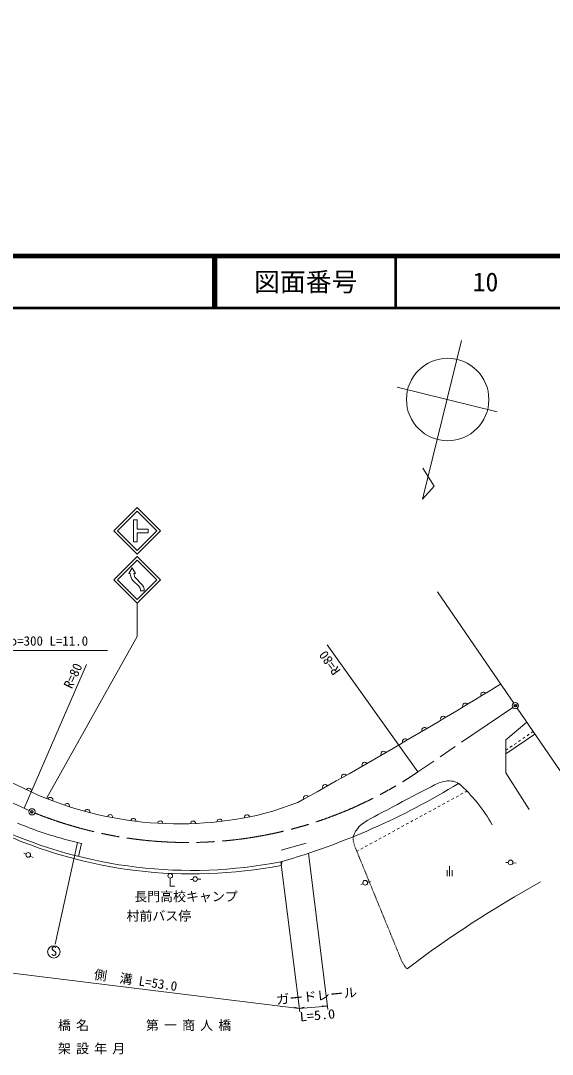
# Model space of a CAD drawing. Units: millimetres, scale not verified. Extents: x 40000 to 680000, y 20000 to 425496.
# Drawn here: x 471508 to 574301, y 225695 to 425496 of the extents above; entities that cross this region are included whole.
import ezdxf
from ezdxf.enums import TextEntityAlignment as Align

# ---------------------------------------------------------------- set-up
doc = ezdxf.new("R2010")
doc.units = ezdxf.units.MM
doc.header["$LTSCALE"] = 1000
doc.header["$PDMODE"] = 32
doc.header["$PDSIZE"] = 500
doc.linetypes.add('CHAIN', pattern=[18.5, 12, -1.5, 3.5, -1.5])
for name, color, linetype, lineweight in [('M-BGD', 7, 'Continuous', 13), ('M-BMK', 2, 'CHAIN', 13), ('M-STR-HTXT', 7, 'Continuous', 13), ('M-TTL', 2, 'Continuous', 140), ('M-TTL-LINE', 7, 'Continuous', 50), ('M-TTL-TXT', 7, 'Continuous', 13), ('M-WORK', 1, 'Continuous', 13)]:
    doc.layers.add(name, color=color, linetype=linetype, lineweight=lineweight)
doc.layers.add('M-OTRS', color=6, linetype='Continuous')
doc.styles.add('ＭＳ ゴシック', font='')
doc.styles.get('ＭＳ ゴシック').set_extended_font_data('MS Gothic')

msp = doc.modelspace()

# ---------------------------------------------------------------- linework, layer by layer
at = {"layer": 'M-BGD'}
for centre in [(567166, 293088), (473684, 272563)]:
    msp.add_circle(centre, 600, dxfattribs=at)
msp.add_point((473684, 272563), dxfattribs=at)
at = {"layer": 'M-BMK'}
for p, q in [((566670, 292751), (548280, 280268)), ((473137, 272809), (431644, 291463))]:
    msp.add_line(p, q, dxfattribs=at)
for start, end in [(247.72826, 247.72826), (248.16106, 304.06613)]:
    msp.add_arc((503788, 346067), 79429, start, end, dxfattribs=at)
at = {"layer": 'M-OTRS'}
msp.add_point((567166, 293088), dxfattribs=at)
at = {"layer": 'M-STR-HTXT'}
for p, q in [((530865, 234370), (527135, 264556)), ((525463, 233907), (521785, 262901)), ((525383, 234538), (524446, 234836)), ((530787, 235001), (529808, 235099))]:
    msp.add_line(p, q, dxfattribs=at)
for points in [[(450739, 288189), (452637, 303729), (488267, 303729)], [(525383, 234538), (455226, 243157), (456207, 243222)], [(530787, 235001), (525383, 234538), (526330, 234804)]]:
    msp.add_lwpolyline(points, dxfattribs=at)
at = {"layer": 'M-TTL'}
msp.add_line((680000, 380000), (40000, 380000), dxfattribs=at)
at = {"layer": 'M-TTL-LINE'}
for p, q in [((508747, 380000), (508747, 370000)), ((509247, 380000), (509247, 370000)), ((543997, 380000), (543997, 370000)), ((40000, 370000), (680000, 370000))]:
    msp.add_line(p, q, dxfattribs=at)
at = {"layer": 'M-WORK'}
for p, q in [((563619, 349877), (544271, 354659)), ((494827, 316670), (493761, 317737)), ((494332, 316175), (493266, 317242)), ((494696, 315296), (495396, 315296)), ((566827, 293583), (552073, 315111)), ((494046, 312923), (494046, 306475)), ((476571, 275267), (494046, 306475)), ((530759, 304850), (548280, 280268)), ((484247, 301042), (472158, 273250)), ((473540, 276426), (434231, 295113)), ((578044, 277216), (567505, 292593)), ((570232, 287848), (570590, 288093)), ((565338, 283781), (570922, 287608)), ((566933, 285587), (567345, 285869)), ((567758, 286152), (568170, 286435)), ((568583, 286717), (568995, 287000)), ((569407, 287283), (569820, 287565)), ((565338, 284494), (565696, 284739)), ((566108, 285021), (566520, 285304)), ((557010, 276150), (556571, 275910)), ((557784, 276573), (557449, 276389)), ((525098, 274363), (520256, 272677)), ((552623, 273751), (552184, 273512)), ((553500, 274231), (553062, 273991)), ((554378, 274711), (553939, 274471)), ((555255, 275190), (554817, 274951)), ((556133, 275670), (555694, 275430)), ((549113, 271833), (548674, 271593)), ((549990, 272313), (549552, 272073)), ((550868, 272792), (550429, 272552)), ((551745, 273272), (551307, 273032)), ((545603, 269914), (545164, 269675)), ((546481, 270394), (546042, 270154)), ((547358, 270874), (546919, 270634)), ((548236, 271353), (547797, 271114)), ((535797, 267751), (535794, 267612)), ((542093, 267996), (541654, 267756)), ((542971, 268476), (542532, 268236)), ((543848, 268955), (543409, 268715)), ((544726, 269435), (544287, 269195)), ((478161, 247012), (482517, 266625)), ((483297, 266443), (482672, 263950)), ((521880, 265167), (526726, 266523)), ((535787, 267312), (535784, 267174)), ((535784, 267174), (535804, 267082)), ((535792, 267512), (535789, 267412)), ((535826, 266984), (535848, 266887)), ((535870, 266789), (535891, 266691)), ((535913, 266594), (535935, 266496)), ((535956, 266399), (535978, 266301)), ((536000, 266203), (536020, 266111)), ((536020, 266111), (536052, 266033)), ((536090, 265940), (536128, 265848)), ((536166, 265755), (536204, 265663)), ((538583, 266077), (538145, 265838)), ((539461, 266557), (539022, 266317)), ((540338, 267037), (539900, 266797)), ((541216, 267516), (540777, 267276)), ((472108, 264577), (472548, 264370)), ((473353, 263990), (473915, 263725)), ((536242, 265570), (536280, 265477)), ((536317, 265385), (536355, 265292)), ((536393, 265200), (536431, 265107)), ((536469, 265015), (536507, 264922)), ((536828, 265118), (536493, 264935)), ((536545, 264830), (536583, 264737)), ((536620, 264645), (536658, 264552)), ((536696, 264459), (536734, 264367)), ((536772, 264274), (536810, 264182)), ((536848, 264089), (536885, 263997)), ((536923, 263904), (536961, 263812)), ((537706, 265598), (537267, 265358)), ((521871, 262221), (522059, 262980)), ((536999, 263719), (537037, 263626)), ((537075, 263534), (537113, 263441)), ((537151, 263349), (537188, 263256)), ((537226, 263164), (537264, 263071)), ((537302, 262979), (537340, 262886)), ((537378, 262794), (537416, 262701)), ((537454, 262608), (537491, 262516)), ((537529, 262423), (537567, 262331)), ((537605, 262238), (537643, 262146)), ((537681, 262053), (537719, 261961)), ((537757, 261868), (537794, 261775)), ((554433, 262072), (554433, 260159)), ((565302, 262804), (565787, 262759)), ((566673, 262678), (567291, 262621)), ((500434, 259758), (500434, 258198)), ((537832, 261683), (537870, 261590)), ((537908, 261498), (537946, 261405)), ((537984, 261313), (538022, 261220)), ((538060, 261128), (538097, 261035)), ((538135, 260943), (538173, 260850)), ((538211, 260757), (538249, 260665)), ((538287, 260572), (538325, 260480)), ((538363, 260387), (538400, 260295)), ((538438, 260202), (538476, 260110)), ((538514, 260017), (538552, 259924)), ((538590, 259832), (538628, 259739)), ((553961, 261316), (553961, 260159)), ((554905, 261316), (554905, 260159)), ((500434, 258198), (501296, 258198)), ((504317, 259486), (504803, 259501)), ((505693, 259528), (506314, 259547)), ((537254, 258509), (537717, 258657)), ((538564, 258928), (539156, 259118)), ((538666, 259647), (538703, 259554)), ((538741, 259462), (538779, 259369)), ((538817, 259277), (538855, 259184)), ((538893, 259091), (538931, 258999)), ((538969, 258906), (539006, 258814)), ((539044, 258721), (539082, 258629)), ((539120, 258536), (539158, 258444)), ((539196, 258351), (539234, 258259)), ((539271, 258166), (539309, 258073)), ((539347, 257981), (539385, 257888)), ((539423, 257796), (539461, 257703)), ((539499, 257611), (539537, 257518)), ((539574, 257426), (539612, 257333)), ((539650, 257240), (539688, 257148)), ((539726, 257055), (539764, 256963)), ((539802, 256870), (539840, 256778)), ((539877, 256685), (539915, 256593)), ((539953, 256500), (539991, 256408)), ((540029, 256315), (540067, 256222)), ((540105, 256130), (540143, 256037)), ((540180, 255945), (540218, 255852)), ((540256, 255760), (540294, 255667)), ((540332, 255575), (540370, 255482)), ((540408, 255389), (540446, 255297)), ((540483, 255204), (540521, 255112)), ((540559, 255019), (540597, 254927)), ((540635, 254834), (540673, 254742)), ((540711, 254649), (540749, 254557)), ((540786, 254464), (540824, 254371)), ((540862, 254279), (540900, 254186)), ((540938, 254094), (540976, 254001)), ((541014, 253909), (541052, 253816)), ((541089, 253724), (541127, 253631)), ((541165, 253538), (541203, 253446)), ((541241, 253353), (541279, 253261)), ((541317, 253168), (541355, 253076)), ((541392, 252983), (541430, 252891)), ((541468, 252798), (541506, 252705)), ((541544, 252613), (541582, 252520)), ((541620, 252428), (541658, 252335)), ((541695, 252243), (541733, 252150)), ((541771, 252058), (541809, 251965)), ((541847, 251873), (541885, 251780)), ((541923, 251687), (541960, 251595)), ((541998, 251502), (542036, 251410)), ((542074, 251317), (542112, 251225)), ((542150, 251132), (542188, 251040)), ((542226, 250947), (542263, 250854)), ((542301, 250762), (542339, 250669)), ((542377, 250577), (542415, 250484)), ((542453, 250392), (542491, 250299)), ((542529, 250207), (542566, 250114)), ((542604, 250022), (542642, 249929)), ((542680, 249836), (542718, 249744)), ((542756, 249651), (542794, 249559)), ((542832, 249466), (542869, 249374)), ((542907, 249281), (542945, 249189)), ((542983, 249096), (543021, 249003)), ((543059, 248911), (543097, 248818)), ((543135, 248726), (543172, 248633)), ((543210, 248541), (543248, 248448)), ((543286, 248356), (543324, 248263)), ((543362, 248171), (543400, 248078)), ((543438, 247985), (543475, 247893)), ((543513, 247800), (543551, 247708)), ((543589, 247615), (543627, 247523)), ((543665, 247430), (543703, 247338)), ((543741, 247245), (543778, 247152)), ((543816, 247060), (543854, 246967)), ((543892, 246875), (543930, 246782)), ((543968, 246690), (544006, 246597)), ((544044, 246505), (544081, 246412)), ((544119, 246319), (544157, 246227)), ((544195, 246134), (544233, 246042)), ((544271, 245949), (544309, 245857)), ((544346, 245764), (544384, 245672)), ((544422, 245579), (544460, 245487)), ((544498, 245394), (544536, 245301)), ((544574, 245209), (544612, 245116)), ((544649, 245024), (544687, 244931)), ((544725, 244839), (544763, 244746)), ((544801, 244654), (544839, 244561)), ((544877, 244468), (544915, 244376)), ((544952, 244283), (544990, 244191)), ((545028, 244098), (545066, 244006)), ((545104, 243913), (545142, 243821)), ((545180, 243728), (545212, 243649)), ((545212, 243649), (545279, 243538)), ((545331, 243453), (545383, 243367)), ((545435, 243282), (545487, 243196)), ((545539, 243111), (545590, 243025)), ((545642, 242940), (545694, 242854)), ((545746, 242769), (545813, 242658)), ((545813, 242658), (545919, 242557)), ((545992, 242488), (546064, 242419)), ((546137, 242350), (546243, 242250))]:
    msp.add_line(p, q, dxfattribs=at)
for points in [[(556769, 363695), (549183, 333003), (551431, 335501), (549239, 338978)], [(493046, 319741), (492397, 318616), (492696, 318616)], [(493396, 318616), (493696, 318616), (493046, 319741)], [(569344, 289910), (565338, 286516), (565338, 280104), (569834, 272997)]]:
    msp.add_lwpolyline(points, dxfattribs=at)
for points in [[(489546, 326870), (494046, 331370), (498546, 326870), (494046, 322370)], [(490254, 326870), (494046, 330663), (497839, 326870), (494046, 323077)], [(496168, 327223), (494046, 327223), (494046, 328991), (493339, 328991), (493339, 324748), (494046, 324748), (494046, 326516), (496168, 326516)], [(489546, 317423), (494046, 321923), (498546, 317423), (494046, 312923)], [(490254, 317423), (494046, 321216), (497839, 317423), (494046, 313630)]]:
    msp.add_lwpolyline(points, close=True, dxfattribs=at)
for centre, radius in [((554065, 352269), 7965), ((472980, 264241), 450), ((566236, 262786), 450), ((500434, 260208), 450), ((505246, 259582), 450), ((538120, 258857), 450), ((477923, 245498), 1200)]:
    msp.add_circle(centre, radius, dxfattribs=at)
for centre, radius, start, end in [((494640, 318616), 1943, 180, 225), ((494640, 318616), 1243, 180, 225), ((493453, 315296), 1243, 0, 45), ((493453, 315296), 1943, 0, 45), ((-18754, 1251048), 1117895, 299.11058, 301.43792), ((560975, 295220), 500, 31.47254, 211.00281), ((557454, 293096), 500, 31.05096, 211.00281), ((553209, 290558), 500, 30.54401, 211.00281), ((549574, 288399), 500, 30.64324, 210.47023), ((545840, 286202), 500, 30.65766, 210.01165), ((541666, 283774), 500, 30.16276, 210.01165), ((537999, 281661), 500, 29.72889, 210.01165), ((534014, 279380), 500, 29.81003, 209.45985), ((483279, 396809), 139334, 286.04279, 301.55066), ((530387, 277328), 500, 29.38281, 209.45985), ((536609, 255599), 29804, 29.02392, 48.93849), ((473088, 276641), 500, 334.575, 154.575), ((502084, 339167), 68928, 245.53664, 285.28591), ((526688, 275253), 500, 28.9481, 209.45985), ((477243, 274863), 500, 339.83434, 157.92249), ((480478, 273679), 500, 345.5602, 157.92249), ((484386, 272543), 500, 346.00039, 164.24766), ((488788, 271536), 500, 348.71395, 169.04142), ((515270, 271504), 500, 12.03954, 190.01534), ((501008, 343872), 79429, 247.72826, 257.11561), ((493303, 270792), 500, 353.75882, 171.605), ((498487, 270338), 500, 356.58945, 177.42736), ((504865, 270283), 500, 3.7959, 180.82772), ((509978, 270680), 500, 8.19648, 184.95428), ((504674, 350698), 90134, 245.19551, 280.9995), ((504587, 351379), 90134, 245.42369, 280.9995), ((678490, 67275), 219329, 119.04324, 127.08229)]:
    msp.add_arc(centre, radius, start, end, dxfattribs=at)
msp.add_open_spline([(556186, 278071), (555990, 278195), (555333, 278450), (555104, 278492), (554824, 278542), (553964, 278565), (553683, 278525), (553356, 278478), (552392, 278211), (552096, 278062), (549378, 276694), (541315, 272412), (538643, 270955), (538318, 270778), (537398, 270146), (537123, 269898), (536917, 269712), (536393, 269053), (536264, 268807), (536155, 268600), (535973, 268184), (535797, 267751)], degree=3, knots=[0, 0, 0, 0, 1, 1, 1, 2, 2, 2, 3, 3, 3, 4, 4, 4, 5, 5, 5, 6, 6, 6, 7, 7, 7, 7], dxfattribs=at)
msp.add_open_spline([(556451, 277838), (556385, 277923), (556297, 278001), (556186, 278071)], degree=3, dxfattribs=at)

# ---------------------------------------------------------------- texts
at = {"layer": 'M-STR-HTXT', "style": 'ＭＳ ゴシック'}
for s, p in [('ヒューム管 φ=300 L=11.0', (469867, 304133)), ('長門高校キャンプ', (503474, 254741)), ('村前バス停', (498224, 250998))]:
    msp.add_text(s, height=1833, dxfattribs=at).set_placement(p, align=Align.BOTTOM_CENTER)
msp.add_text('側\u3000溝 L=53.0', height=1833, rotation=351.6, dxfattribs=at).set_placement((493525, 238557), align=Align.BOTTOM_CENTER)
for s, rotation, width, p in [('ガードレール', 5.536, 1.05, (528844, 235541)), (' L=5.0', 5.251, 1.1, (528332, 231737))]:
    msp.add_text(s, height=1833, rotation=rotation, dxfattribs=dict(at, width=width)).set_placement(p, align=Align.BOTTOM_CENTER)
at = {"layer": 'M-STR-HTXT', "char_height": 1833, "attachment_point": 7, "style": 'ＭＳ ゴシック'}
for s, insert in [('\\T1.4;橋名', (478720, 230195)), ('\\T1.4;第一商人橋', (495720, 230195)), ('\\T1.4;架設年月', (478720, 225695))]:
    msp.add_mtext(s, dxfattribs=dict(at, insert=insert))
at = {"layer": 'M-TTL-TXT', "style": 'ＭＳ ゴシック'}
for s, p in [('図面番号', (526622, 375000)), ('10', (561372, 375000))]:
    msp.add_text(s, height=3666, dxfattribs=at).set_placement(p, align=Align.MIDDLE_CENTER)
at = {"layer": 'M-WORK', "style": 'ＭＳ ゴシック'}
for rotation, p in [(125.998, (532428, 302217)), (65.098, (482949, 298263))]:
    msp.add_text('R=80', height=1833, rotation=rotation, dxfattribs=at).set_placement(p, align=Align.BOTTOM_CENTER)
msp.add_text('S', height=1833, dxfattribs=at).set_placement((477932, 244196), align=Align.BOTTOM_CENTER)

doc.saveas('drawing.dxf')
